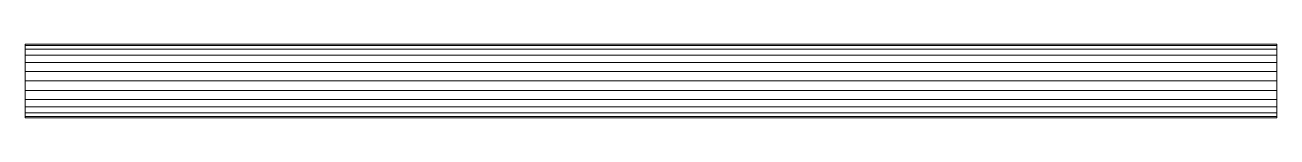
# Model space of a CAD drawing. Header units: inches. Extents: x -3325 to -59, y 5 to 733.
# Drawn here: x -2221.81 to -2199.51, y 374.35 to 375.66 of the extents above; entities that cross this region are included whole.
import ezdxf

# ---------------------------------------------------------------- set-up
doc = ezdxf.new("R2010")
doc.units = ezdxf.units.IN
doc.header["$MEASUREMENT"] = 0
doc.layers.add('P-PIPE', color=10, linetype='Continuous', lineweight=9)

msp = doc.modelspace()

# ---------------------------------------------------------------- linework, layer by layer
at = {"layer": 'P-PIPE', "color": 1}
msp.add_line((-2221.807, 375.005, 1076), (-2199.507, 375.005, 1076), dxfattribs=at)
msp.add_line((-2221.807, 375.005, 1076), (-2199.507, 375.005, 1076), dxfattribs=at)

# ---------------------------------------------------------------- meshes
mesh = msp.add_polyface(dxfattribs=at)
corners = [(-2221.807, 374.347, 1076), (-2221.807, 374.37, 1076.17), (-2221.807, 374.436, 1076.329), (-2221.807, 374.54, 1076.465), (-2221.807, 374.676, 1076.569), (-2221.807, 374.835, 1076.635), (-2221.807, 375.005, 1076.658), (-2221.807, 375.175, 1076.635), (-2221.807, 375.334, 1076.569), (-2221.807, 375.47, 1076.465), (-2221.807, 375.574, 1076.329), (-2221.807, 375.64, 1076.17), (-2221.807, 375.662, 1076), (-2221.807, 375.64, 1075.83), (-2221.807, 375.574, 1075.671), (-2221.807, 375.47, 1075.535), (-2221.807, 375.334, 1075.431), (-2221.807, 375.175, 1075.365), (-2221.807, 375.005, 1075.343), (-2221.807, 374.835, 1075.365), (-2221.807, 374.676, 1075.431), (-2221.807, 374.54, 1075.535), (-2221.807, 374.436, 1075.671), (-2221.807, 374.37, 1075.83)]
mesh.append_faces([[corners[k] for k in face] for face in [(17, 20, 16)]], dxfattribs={"vtx0": -1, "vtx1": -1, "color": 1})
mesh.append_faces([[corners[k] for k in face] for face in [(3, 15, 21, 2)]], dxfattribs={"vtx0": -1, "vtx1": -1, "vtx2": -1, "color": 1})
mesh.append_faces([[corners[k] for k in face] for face in [(15, 3, 10, 13)]], dxfattribs={"vtx0": -1, "vtx1": -1, "vtx2": -1, "vtx3": -1, "color": 1})
mesh.append_faces([[corners[k] for k in face] for face in [(16, 20, 21, 15)]], dxfattribs={"vtx0": -1, "vtx2": -1, "color": 1})
mesh.append_faces([[corners[k] for k in face] for face in [(2, 21, 22, 0)]], dxfattribs={"vtx0": -1, "vtx2": -1, "vtx3": -1, "color": 1})
mesh.append_faces([[corners[k] for k in face] for face in [(8, 3, 4, 5)]], dxfattribs={"vtx0": -1, "vtx3": -1, "color": 1})
mesh.append_faces([[corners[k] for k in face] for face in [(19, 20, 17, 18), (1, 2, 0), (14, 15, 13), (12, 13, 10, 11)]], dxfattribs={"vtx1": -1, "color": 1})
mesh.append_faces([[corners[k] for k in face] for face in [(22, 23, 0)]], dxfattribs={"vtx2": -1, "color": 1})
mesh.append_faces([[corners[k] for k in face] for face in [(8, 9, 10, 3)]], dxfattribs={"vtx2": -1, "vtx3": -1, "color": 1})
mesh.append_faces([[corners[k] for k in face] for face in [(5, 6, 7, 8)]], dxfattribs={"vtx3": -1, "color": 1})
mesh = msp.add_polyface(dxfattribs=at)
corners = [(-2221.807, 375.662, 1076), (-2221.807, 375.64, 1076.17), (-2221.807, 375.574, 1076.329), (-2221.807, 375.47, 1076.465), (-2221.807, 375.334, 1076.569), (-2221.807, 375.175, 1076.635), (-2221.807, 375.005, 1076.658), (-2199.507, 375.005, 1076.658), (-2199.507, 375.175, 1076.635), (-2199.507, 375.334, 1076.569), (-2199.507, 375.47, 1076.465), (-2199.507, 375.574, 1076.329), (-2199.507, 375.64, 1076.17), (-2199.507, 375.662, 1076)]
mesh.append_faces([[corners[k] for k in face] for face in [(7, 8, 5, 6)]], dxfattribs={"vtx1": -1, "color": 1})
mesh.append_faces([[corners[k] for k in face] for face in [(8, 9, 4, 5), (3, 4, 9, 10), (11, 12, 1, 2), (2, 3, 10, 11)]], dxfattribs={"vtx1": -1, "vtx3": -1, "color": 1})
mesh.append_faces([[corners[k] for k in face] for face in [(12, 13, 0, 1)]], dxfattribs={"vtx3": -1, "color": 1})
mesh = msp.add_polyface(dxfattribs=at)
corners = [(-2221.807, 375.005, 1075.343), (-2221.807, 375.175, 1075.365), (-2221.807, 375.334, 1075.431), (-2221.807, 375.47, 1075.535), (-2221.807, 375.574, 1075.671), (-2221.807, 375.64, 1075.83), (-2221.807, 375.662, 1076), (-2199.507, 375.662, 1076), (-2199.507, 375.64, 1075.83), (-2199.507, 375.574, 1075.671), (-2199.507, 375.47, 1075.535), (-2199.507, 375.334, 1075.431), (-2199.507, 375.175, 1075.365), (-2199.507, 375.005, 1075.343)]
mesh.append_faces([[corners[k] for k in face] for face in [(7, 8, 5, 6)]], dxfattribs={"vtx1": -1, "color": 1})
mesh.append_faces([[corners[k] for k in face] for face in [(8, 9, 4, 5), (3, 4, 9, 10), (11, 12, 1, 2), (2, 3, 10, 11)]], dxfattribs={"vtx1": -1, "vtx3": -1, "color": 1})
mesh.append_faces([[corners[k] for k in face] for face in [(12, 13, 0, 1)]], dxfattribs={"vtx3": -1, "color": 1})
mesh = msp.add_polyface(dxfattribs=at)
corners = [(-2199.507, 374.347, 1076), (-2199.507, 374.37, 1075.83), (-2199.507, 374.436, 1075.671), (-2199.507, 374.54, 1075.535), (-2199.507, 374.676, 1075.431), (-2199.507, 374.835, 1075.365), (-2199.507, 375.005, 1075.343), (-2199.507, 375.175, 1075.365), (-2199.507, 375.334, 1075.431), (-2199.507, 375.47, 1075.535), (-2199.507, 375.574, 1075.671), (-2199.507, 375.64, 1075.83), (-2199.507, 375.662, 1076), (-2199.507, 375.64, 1076.17), (-2199.507, 375.574, 1076.329), (-2199.507, 375.47, 1076.465), (-2199.507, 375.334, 1076.569), (-2199.507, 375.175, 1076.635), (-2199.507, 375.005, 1076.658), (-2199.507, 374.835, 1076.635), (-2199.507, 374.676, 1076.569), (-2199.507, 374.54, 1076.465), (-2199.507, 374.436, 1076.329), (-2199.507, 374.37, 1076.17)]
mesh.append_faces([[corners[k] for k in face] for face in [(7, 4, 5, 6), (0, 22, 23), (11, 9, 10), (14, 11, 12, 13)]], dxfattribs={"vtx0": -1, "color": 1})
mesh.append_faces([[corners[k] for k in face] for face in [(9, 21, 3, 8)]], dxfattribs={"vtx0": -1, "vtx1": -1, "vtx2": -1, "color": 1})
mesh.append_faces([[corners[k] for k in face] for face in [(14, 21, 9, 11)]], dxfattribs={"vtx0": -1, "vtx1": -1, "vtx2": -1, "vtx3": -1, "color": 1})
mesh.append_faces([[corners[k] for k in face] for face in [(22, 2, 3, 21), (8, 3, 4, 7)]], dxfattribs={"vtx0": -1, "vtx2": -1, "color": 1})
mesh.append_faces([[corners[k] for k in face] for face in [(20, 21, 16, 19)]], dxfattribs={"vtx1": -1, "vtx2": -1, "color": 1})
mesh.append_faces([[corners[k] for k in face] for face in [(17, 18, 19, 16)]], dxfattribs={"vtx2": -1, "color": 1})
mesh.append_faces([[corners[k] for k in face] for face in [(0, 1, 2, 22), (14, 15, 16, 21)]], dxfattribs={"vtx2": -1, "vtx3": -1, "color": 1})
mesh = msp.add_polyface(dxfattribs=at)
corners = [(-2221.807, 375.005, 1076.658), (-2221.807, 374.835, 1076.635), (-2221.807, 374.676, 1076.569), (-2221.807, 374.54, 1076.465), (-2221.807, 374.436, 1076.329), (-2221.807, 374.37, 1076.17), (-2221.807, 374.347, 1076), (-2199.507, 374.347, 1076), (-2199.507, 374.37, 1076.17), (-2199.507, 374.436, 1076.329), (-2199.507, 374.54, 1076.465), (-2199.507, 374.676, 1076.569), (-2199.507, 374.835, 1076.635), (-2199.507, 375.005, 1076.658)]
mesh.append_faces([[corners[k] for k in face] for face in [(8, 9, 4, 5), (3, 4, 9, 10), (11, 12, 1, 2), (2, 3, 10, 11)]], dxfattribs={"vtx1": -1, "vtx3": -1, "color": 1})
mesh.append_faces([[corners[k] for k in face] for face in [(6, 7, 8, 5)]], dxfattribs={"vtx2": -1, "color": 1})
mesh.append_faces([[corners[k] for k in face] for face in [(12, 13, 0, 1)]], dxfattribs={"vtx3": -1, "color": 1})
mesh = msp.add_polyface(dxfattribs=at)
corners = [(-2221.807, 374.347, 1076), (-2221.807, 374.37, 1075.83), (-2221.807, 374.436, 1075.671), (-2221.807, 374.54, 1075.535), (-2221.807, 374.676, 1075.431), (-2221.807, 374.835, 1075.365), (-2221.807, 375.005, 1075.343), (-2199.507, 375.005, 1075.343), (-2199.507, 374.835, 1075.365), (-2199.507, 374.676, 1075.431), (-2199.507, 374.54, 1075.535), (-2199.507, 374.436, 1075.671), (-2199.507, 374.37, 1075.83), (-2199.507, 374.347, 1076)]
mesh.append_faces([[corners[k] for k in face] for face in [(7, 8, 5, 6)]], dxfattribs={"vtx1": -1, "color": 1})
mesh.append_faces([[corners[k] for k in face] for face in [(8, 9, 4, 5), (3, 4, 9, 10), (11, 12, 1, 2), (2, 3, 10, 11)]], dxfattribs={"vtx1": -1, "vtx3": -1, "color": 1})
mesh.append_faces([[corners[k] for k in face] for face in [(12, 13, 0, 1)]], dxfattribs={"vtx3": -1, "color": 1})

doc.saveas('drawing.dxf')
